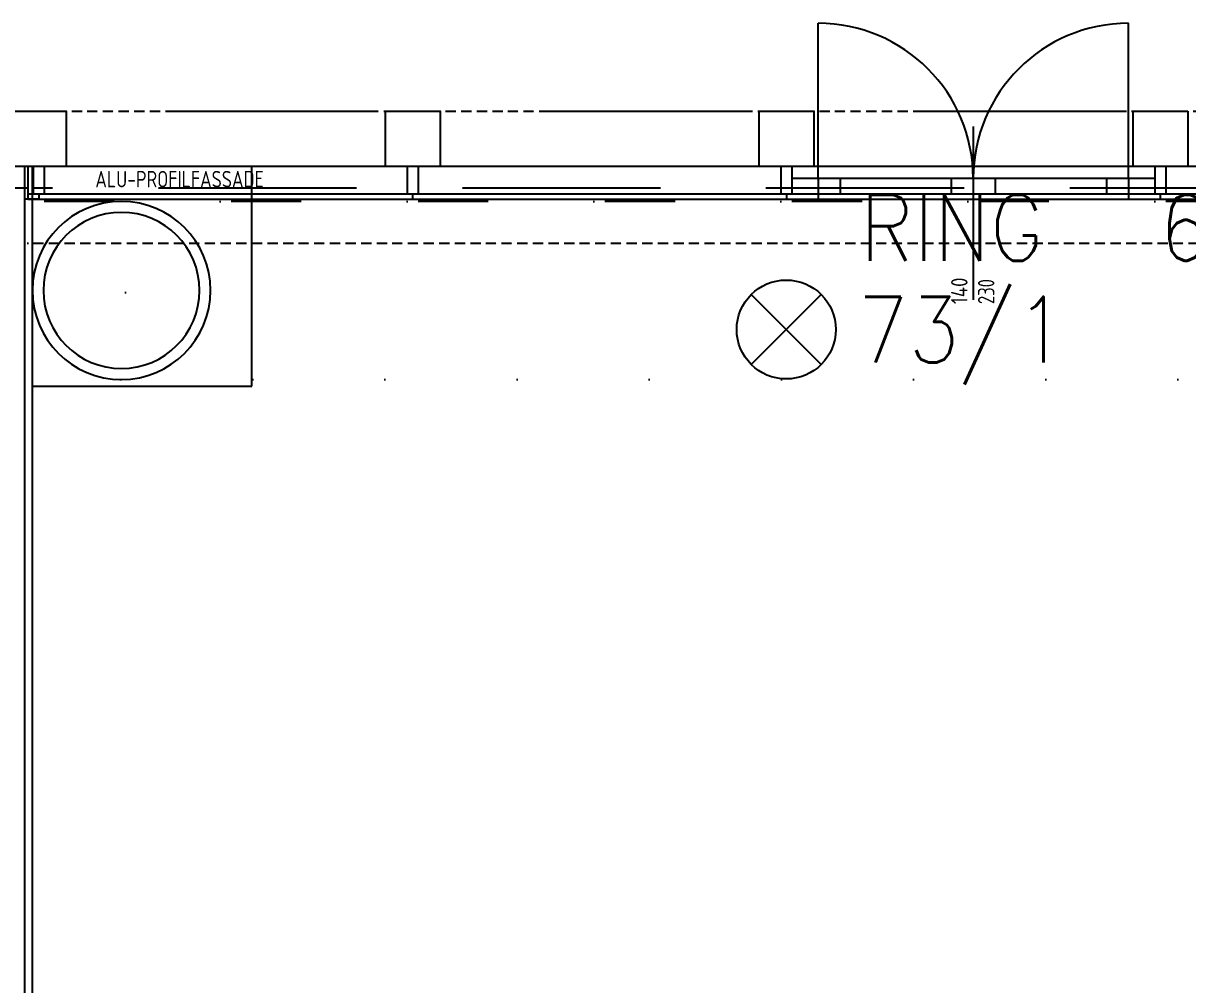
# Model space of a CAD drawing. Extents: x -1029 to 10077, y -1395 to 3524.
# Drawn here: x 1115 to 1645, y -372 to 65 of the extents above; entities that cross this region are included whole.
import ezdxf
from ezdxf.enums import TextEntityAlignment as Align

# ---------------------------------------------------------------- set-up
doc = ezdxf.new("R2010")
doc.units = 0
doc.header["$LTSCALE"] = 60
doc.header["$MEASUREMENT"] = 0
for name, pattern in [('A01$0$D1_Achse', [2.3, 0, -0.8, 1.5, 0]), ('A01$0$D1_Punkt 1mm', [1, 0, -1]), ('A01$0$D1_Strich 6_2mm Terrain', [8, 6, -2]), ('X$0$ACHSE', [0.115, 0, -0.04, 0.075, 0])]:
    doc.linetypes.add(name, pattern=pattern)
doc.layers.get('0').update_dxf_attribs({"linetype": 'CONTINUOUS'})
for name, color, linetype in [('A01$0$D1_01 Bestandswände', 7, 'CONTINUOUS'), ('A01$0$D1_01 Fassadenelemente', 7, 'CONTINUOUS'), ('A01$0$D1_10 Gelände', 7, 'CONTINUOUS'), ('SECO-BRAND', 240, 'CONTINUOUS'), ('SECO-BRAND_LOOP', 81, 'CONTINUOUS')]:
    doc.layers.add(name, color=color, linetype=linetype)
doc.styles.add('ROMANS', font='romans.shx', dxfattribs={"width": 0.9})
doc.styles.add('SMALL', font='ISO.SHX', dxfattribs={"height": 12.5})

# ---------------------------------------------------------------- blocks, each defined once
blk = doc.blocks.new('SecoS-opt')
for p, q in [((0.1591, 0.1591), (-0.1591, -0.1591)), ((-0.1591, 0.1591), (0.1591, -0.1591))]:
    blk.add_line(p, q)
blk.add_circle((0, 0), 0.225)
at = {"color": 81, "style": 'ROMANS', "width": 0.9}
for tag, p in [('MELDERNUMMER', (0.33, -0.131)), ('LINE_1', (0.33, -0.9894)), ('LINE_2', (0.33, -1.4409)), ('ZUSATZTEXT', (0.33, -1.886))]:
    blk.add_attdef(tag, p, '', height=0.3, dxfattribs=at)
at = {"style": 'ROMANS', "width": 0.9, "flags": 1}
for tag, p in [('PRODUKT_1', (-0.3444, -0.147)), ('PRODUKT_2', (-0.3444, -0.597)), ('TECHNIK', (-0.3444, -1.0494)), ('SECOPOS', (-0.3444, -1.5111))]:
    blk.add_attdef(tag, text='', height=0.3, dxfattribs=at).set_placement(p, align=Align.RIGHT)
at = {"layer": 'SECO-BRAND_LOOP', "color": 7, "style": 'ROMANS', "width": 0.8, "flags": 8}
blk.add_attdef('RING', (0.33, -0.5794), '', height=0.3, dxfattribs=at)
at = {"layer": 'SECO-BRAND_LOOP', "color": 7, "style": 'ROMANS', "width": 0.8}
blk.add_attdef('RINGNUMMER', (1.2942, -0.5794), '', height=0.3, dxfattribs=at)

msp = doc.modelspace()

# ---------------------------------------------------------------- linework, layer by layer
at = {"color": 252, "linetype": 'Continuous'}
for p, q in [((1477, -5.5), (1477, 65)), ((1618, -5.5), (1618, 65)), ((1110, 25), (1135, 25)), ((1135, 25), (1135, 0)), ((1280, 25), (1280, 0)), ((1280, 25), (1305, 25)), ((1305, 25), (1305, 0)), ((1450, 25), (1450, 0)), ((1450, 25), (1475, 25)), ((1475, 25), (1475, 0)), ((1620, 25), (1620, 0)), ((1620, 25), (1645, 25)), ((1645, 25), (1645, 0)), ((1547.47, 18), (1547.47, -60.75)), ((1110, 0), (1135, 0)), ((1117.5, 0), (4357.5, 0)), ((1117.5, 0), (1117.5, -15)), ((1120, 0), (1120, -12.5)), ((1120, 0), (1125, 0)), ((1125, 0), (1125, -12.5)), ((1280, 0), (1305, 0)), ((1290, 0), (1290, -12.5)), ((1290, 0), (1295, 0)), ((1295, 0), (1295, -12.5)), ((1450, 0), (1475, 0)), ((1620, 0), (1645, 0)), ((1630, 0), (1630, -12.5)), ((1630, 0), (1635, 0)), ((1635, 0), (1635, -12.5)), ((1460, 0), (1460, -12.5)), ((1460, 0), (1465, 0)), ((1465, 0), (1465, -12.5)), ((1117.5, -10), (-10, -10)), ((1465, -5.5), (1630, -5.5)), ((1477, -5.5), (1477, -15)), ((1487, -5.5), (1487, -12.5)), ((1537.43, -5.5), (1537.43, -12.5)), ((1547.5, -5.5), (1547.5, -15)), ((1557.5, -5.5), (1557.5, -12.5)), ((1608, -5.5), (1608, -12.5)), ((1618, -5.5), (1618, -15)), ((1117.5, -12.5), (4357.5, -12.5)), ((1117.5, -15), (4357.5, -15)), ((1120, -12.5), (1125, -12.5)), ((1122.5, -12.5), (1122.5, -15)), ((1290, -12.5), (1295, -12.5)), ((1292.5, -12.5), (1292.5, -15)), ((1460, -12.5), (1465, -12.5)), ((1462.5, -12.5), (1462.5, -15)), ((1630, -12.5), (1635, -12.5)), ((1632.5, -12.5), (1632.5, -15))]:
    msp.add_line(p, q, dxfattribs=at)
at = {"color": 252, "linetype": 'X$0$ACHSE'}
for p, q in [((1135, 25), (1280, 25)), ((1305, 25), (1450, 25)), ((1475, 25), (1620, 25)), ((1645, 25), (1790, 25)), ((1117.5, -35), (4357.5, -35))]:
    msp.add_line(p, q, dxfattribs=at)
at = {"color": 252, "linetype": 'Continuous'}
for centre, start, end in [((1476.93, -5.5), 0, 89.9468), ((1618, -5.5), 90, 180)]:
    msp.add_arc(centre, 70.5, start, end, dxfattribs=at)
at = {"layer": 'A01$0$D1_01 Bestandswände', "color": 252, "linetype": 'Continuous'}
for p, q in [((1110, 25), (1135, 25)), ((1135, 25), (1135, 0)), ((1280, 25), (1305, 25)), ((1280, 25), (1280, 0)), ((1305, 25), (1305, 0)), ((1450, 25), (1475, 25)), ((1450, 25), (1450, 0)), ((1475, 25), (1475, 0)), ((1620, 25), (1645, 25)), ((1620, 25), (1620, 0)), ((1645, 25), (1645, 0)), ((1110, 0), (1135, 0)), ((1280, 0), (1305, 0)), ((1450, 0), (1475, 0)), ((1620, 0), (1645, 0))]:
    msp.add_line(p, q, dxfattribs=at)
at = {"layer": 'A01$0$D1_01 Bestandswände', "color": 252, "linetype": 'A01$0$D1_Achse'}
for p, q in [((1135, 25), (1280, 25)), ((1305, 25), (1450, 25)), ((1475, 25), (1620, 25)), ((1645, 25), (1790, 25))]:
    msp.add_line(p, q, dxfattribs=at)
at = {"layer": 'A01$0$D1_01 Fassadenelemente', "color": 252, "linetype": 'Continuous'}
for p, q in [((1116, 0), (1116, -605)), ((1117.5, 0), (4357.5, 0)), ((1119.5, 0), (1119.5, -711.5)), ((1120, 0), (1125, 0)), ((1120, 0), (1120, -12.5)), ((1125, 0), (1125, -12.5)), ((1290, 0), (1295, 0)), ((1290, 0), (1290, -12.5)), ((1295, 0), (1295, -12.5)), ((1460, 0), (1465, 0)), ((1460, 0), (1460, -12.5)), ((1465, 0), (1465, -12.5)), ((1630, 0), (1635, 0)), ((1630, 0), (1630, -12.5)), ((1635, 0), (1635, -12.5)), ((1465, -5.5), (1630, -5.5)), ((1477, -5.5), (1477, -15)), ((1487, -5.5), (1487, -12.5)), ((1537.43, -5.5), (1537.43, -12.5)), ((1547.5, -5.5), (1547.5, -15)), ((1557.5, -5.5), (1557.5, -12.5)), ((1608, -5.5), (1608, -12.5)), ((1618, -5.5), (1618, -15)), ((1120, -12.5), (1125, -12.5)), ((1122.5, -12.5), (4355, -12.5)), ((1122.5, -12.5), (1122.5, -15)), ((1122.5, -15), (4357.5, -15)), ((1290, -12.5), (1295, -12.5)), ((1292.5, -12.5), (1292.5, -15)), ((1460, -12.5), (1465, -12.5)), ((1462.5, -12.5), (1462.5, -15)), ((1630, -12.5), (1635, -12.5)), ((1632.5, -12.5), (1632.5, -15))]:
    msp.add_line(p, q, dxfattribs=at)
at = {"layer": 'A01$0$D1_01 Fassadenelemente', "color": 252, "linetype": 'A01$0$D1_Punkt 1mm'}
msp.add_line((1119.5, -100), (1219.5, -0.09), dxfattribs=at)
at = {"layer": 'A01$0$D1_01 Fassadenelemente', "color": 252, "linetype": 'Continuous'}
for radius, start, end in [(40.51, 0, 180), (35.5, 0, 180), (40.51, 180, 0), (35.5, 180, 0)]:
    msp.add_arc((1160.14, -56.51), radius, start, end, dxfattribs=at)
at = {"layer": 'A01$0$D1_10 Gelände', "color": 252, "linetype": 'A01$0$D1_Strich 6_2mm Terrain'}
for p, q in [((1219.5, -100), (1219.5, 0)), ((1119.5, -100), (1219.5, -100))]:
    msp.add_line(p, q, dxfattribs=at)
at = {"layer": 'A01$0$D1_10 Gelände', "color": 252, "linetype": 'A01$0$D1_Achse'}
for p, q in [((4355.5, -10), (1120, -10)), ((1119.5, -15), (1119.5, -600)), ((1205, -16), (1125, -16)), ((1290, -16), (1210, -16)), ((1375, -16), (1295, -16)), ((1460, -16), (1380, -16)), ((1545, -16), (1465, -16)), ((1630, -16), (1550, -16)), ((1715, -16), (1635, -16))]:
    msp.add_line(p, q, dxfattribs=at)
at = {"layer": 'A01$0$D1_10 Gelände', "color": 252, "linetype": 'Continuous'}
msp.add_line((1122.5, -15), (1116, -15), dxfattribs=at)
at = {"layer": 'A01$0$D1_10 Gelände', "color": 252, "linetype": 'A01$0$D1_Punkt 1mm'}
msp.add_line((1159.72, -97.03), (4355, -97.03), dxfattribs=at)

# ---------------------------------------------------------------- block references
at = {"layer": 'SECO-BRAND'}
ref = msp.add_blockref('SecoS-opt', (1462.43, -74.28), dxfattribs=dict(at, xscale=100, yscale=100, zscale=100))
ref.add_attrib('MELDERNUMMER', '73/1', (1494.91, -89.35), dxfattribs={"layer": '0', "color": 81, "height": 30, "style": 'ROMANS', "width": 0.9})
ref.add_attrib('RINGNUMMER', '6', (1632.02, -43.01), dxfattribs={"layer": 'SECO-BRAND_LOOP', "color": 7, "height": 30, "style": 'ROMANS', "width": 0.9})
ref.add_attrib('RING', 'RING', (1496.02, -43.01), dxfattribs={"layer": 'SECO-BRAND_LOOP', "color": 7, "height": 30, "style": 'ROMANS', "width": 0.9, "flags": 8})

# ---------------------------------------------------------------- texts
at = {"color": 252, "style": 'SMALL', "width": 0.867429}
msp.add_text('ALU-PROFILFASSADE', height=7.5, dxfattribs=at).set_placement((1148.26, -2.14), align=Align.TOP_LEFT)
at = {"color": 252, "style": 'SMALL'}
for s, width, p in [('140', 0.925715, (1537.4, -62.73)), ('230', 0.816807, (1549.61, -62.73))]:
    msp.add_text(s, height=7.5, rotation=90, dxfattribs=dict(at, width=width)).set_placement(p, align=Align.TOP_LEFT)

doc.saveas('drawing.dxf')
